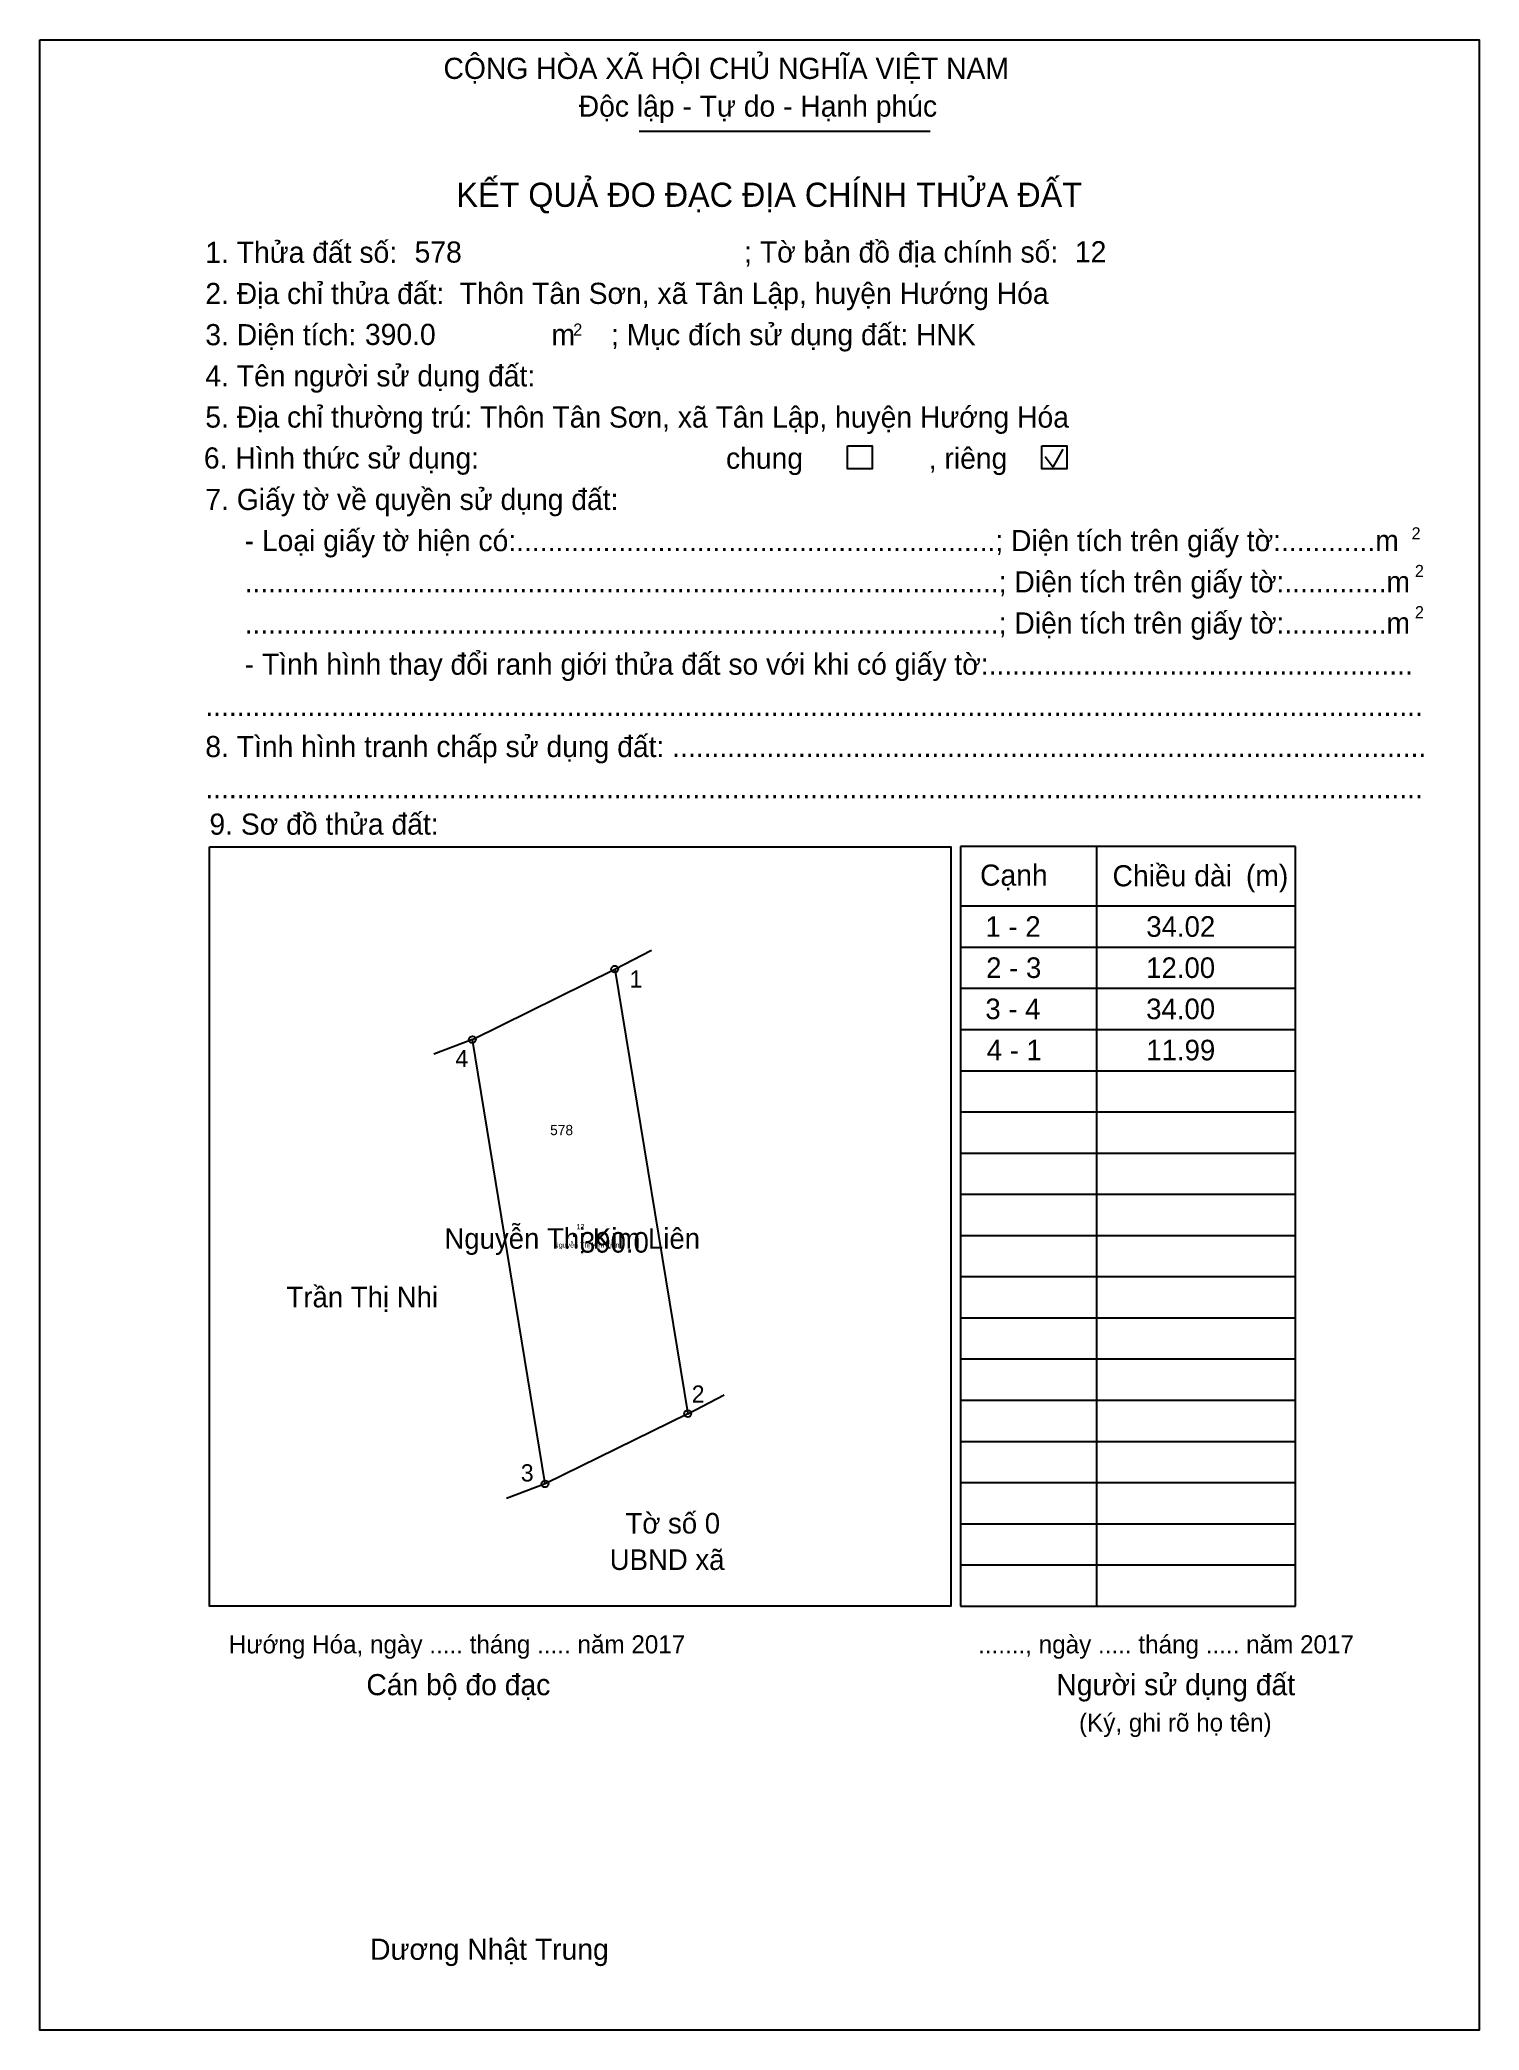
# Model space of a CAD drawing. Extents: x 548114 to 548223, y 1837681 to 1837831.
import ezdxf

# ---------------------------------------------------------------- set-up
doc = ezdxf.new("R2010")
doc.units = 0
for name, color, linetype in [('Level 1', 7, 'Continuous'), ('Level 10', 7, 'Continuous'), ('Level 11', 7, 'Continuous'), ('Level 13', 7, 'Continuous'), ('Level 15', 7, 'Continuous'), ('Level 18', 7, 'Continuous'), ('Level 2', 7, 'Continuous'), ('Level 21', 7, 'Continuous'), ('Level 27', 7, 'Continuous'), ('Level 36', 7, 'Continuous'), ('Level 48', 7, 'Continuous'), ('Level 50', 7, 'Continuous'), ('Level 52', 7, 'Continuous'), ('Level 6', 7, 'Continuous'), ('Level 9', 7, 'Continuous')]:
    doc.layers.add(name, color=color, linetype=linetype)

msp = doc.modelspace()

# ---------------------------------------------------------------- linework, layer by layer
at = {"layer": 'Level 1'}
for p, q in [((548114.24, 1837831.23), (548114.24, 1837831.23)), ((548159.49, 1837824.34), (548181.47, 1837824.34)), ((548190.14, 1837799.78), (548190.76, 1837798.97)), ((548190.76, 1837798.97), (548191.51, 1837800.32)), ((548127.05, 1837770.29), (548127.05, 1837770.29)), ((548209.05, 1837770.31), (548183.74, 1837770.31)), ((548183.74, 1837770.31), (548183.74, 1837712.96)), ((548194.03, 1837770.31), (548194.03, 1837712.96)), ((548209.05, 1837712.96), (548209.05, 1837770.31)), ((548183.74, 1837765.83), (548201.14, 1837765.83)), ((548201.14, 1837765.83), (548209.05, 1837765.83)), ((548183.74, 1837762.72), (548201.14, 1837762.72)), ((548201.14, 1837762.72), (548209.05, 1837762.72)), ((548183.74, 1837759.61), (548201.14, 1837759.61)), ((548201.14, 1837759.61), (548209.05, 1837759.61)), ((548183.74, 1837756.5), (548201.14, 1837756.5)), ((548201.14, 1837756.5), (548209.05, 1837756.5)), ((548183.74, 1837753.39), (548201.14, 1837753.39)), ((548201.14, 1837753.39), (548209.05, 1837753.39)), ((548183.74, 1837750.28), (548201.14, 1837750.28)), ((548201.14, 1837750.28), (548209.05, 1837750.28)), ((548183.74, 1837747.17), (548201.14, 1837747.17)), ((548201.14, 1837747.17), (548209.05, 1837747.17)), ((548183.74, 1837744.06), (548201.14, 1837744.06)), ((548201.14, 1837744.06), (548209.05, 1837744.06)), ((548183.74, 1837740.95), (548201.14, 1837740.95)), ((548201.14, 1837740.95), (548209.05, 1837740.95)), ((548183.74, 1837737.84), (548201.14, 1837737.84)), ((548201.14, 1837737.84), (548209.05, 1837737.84)), ((548183.74, 1837734.73), (548201.14, 1837734.73)), ((548201.14, 1837734.73), (548209.05, 1837734.73)), ((548183.74, 1837731.62), (548201.14, 1837731.62)), ((548201.14, 1837731.62), (548209.05, 1837731.62)), ((548183.74, 1837728.51), (548201.14, 1837728.51)), ((548201.14, 1837728.51), (548209.05, 1837728.51)), ((548183.74, 1837725.4), (548201.14, 1837725.4)), ((548201.14, 1837725.4), (548209.05, 1837725.4)), ((548183.74, 1837722.29), (548201.14, 1837722.29)), ((548201.14, 1837722.29), (548209.05, 1837722.29)), ((548183.74, 1837719.18), (548201.14, 1837719.18)), ((548201.14, 1837719.18), (548209.05, 1837719.18)), ((548183.74, 1837716.07), (548201.14, 1837716.07)), ((548201.14, 1837716.07), (548209.05, 1837716.07)), ((548183.01, 1837712.96), (548183.01, 1837712.96)), ((548183.74, 1837712.96), (548209.05, 1837712.96)), ((548209.05, 1837712.96), (548209.05, 1837713.52)), ((548222.91, 1837680.94), (548222.91, 1837680.94))]:
    msp.add_line(p, q, dxfattribs=at)
msp.add_lwpolyline([(548127.05, 1837770.29), (548183.01, 1837770.29), (548183.01, 1837712.96), (548127.05, 1837712.96)], close=True, dxfattribs=at)
at = {"layer": 'Level 10'}
msp.add_lwpolyline([(548152.39, 1837722.19), (548146.9, 1837755.74), (548157.65, 1837761.06), (548163.16, 1837727.49)], close=True, dxfattribs=at)
at = {"layer": 'Level 11'}
for centre in [(548157.65, 1837761.06), (548146.9, 1837755.74), (548163.16, 1837727.49), (548152.39, 1837722.19), (548152.39, 1837722.19)]:
    msp.add_circle(centre, 0.259, dxfattribs=at)
at = {"layer": 'Level 2'}
msp.add_lwpolyline([(548114.24, 1837831.23), (548222.91, 1837831.23), (548222.91, 1837680.94), (548114.24, 1837680.94)], close=True, dxfattribs=at)
at = {"layer": 'Level 27'}
for p, q in [((548157.65, 1837761.06), (548160.42, 1837762.48)), ((548146.9, 1837755.74), (548143.99, 1837754.64)), ((548163.16, 1837727.49), (548165.92, 1837728.92)), ((548152.39, 1837722.19), (548149.48, 1837721.09))]:
    msp.add_line(p, q, dxfattribs=at)
at = {"layer": 'Level 50'}
for points in [[(548175.22, 1837800.58), (548177.08, 1837800.58), (548177.08, 1837798.84), (548175.22, 1837798.84)], [(548189.9, 1837800.58), (548191.77, 1837800.58), (548191.77, 1837798.84), (548189.9, 1837798.84)]]:
    msp.add_lwpolyline(points, close=True, dxfattribs=at)

# ---------------------------------------------------------------- texts
at = {"layer": 'Level 1'}
for s, height, p in [('CỘNG HÒA XÃ HỘI CHỦ NGHĨA VIỆT NAM', 1.5962, (548144.72, 1837828.28)), ('Độc lập - Tự do - Hạnh phúc', 1.5962, (548154.93, 1837825.43)), ('KẾT QUẢ ĐO ĐẠC ĐỊA CHÍNH THỬA ĐẤT', 1.8244, (548145.7, 1837818.62)), ('1. Thửa đất số:', 1.5962, (548126.74, 1837814.39)), ('; Tờ bản đồ địa chính số:', 1.5962, (548167.42, 1837814.41)), ('2. Địa chỉ thửa đất:', 1.5962, (548126.74, 1837811.28)), ('3. Diện tích:', 1.5962, (548126.74, 1837808.17)), ('m', 1.6, (548152.87, 1837808.17)), ('2', 0.912, (548154.52, 1837808.9)), ('; Mục đích sử dụng đất: HNK', 1.5963, (548157.37, 1837808.17)), ('4. Tên người sử dụng đất:', 1.5962, (548126.74, 1837805.06)), ('5. Địa chỉ thường trú: Thôn Tân Sơn, xã Tân Lập, huyện Hướng Hóa', 1.5963, (548126.74, 1837801.95)), ('chung                , riêng', 1.5962, (548166.05, 1837798.84)), ('7. Giấy tờ về quyền sử dụng đất:', 1.5962, (548126.74, 1837795.73)), ('     - Loại giấy tờ hiện có:.............................................................; Diện tích trên giấy tờ:............m', 1.59617, (548126.74, 1837792.62)), ('2', 0.912, (548217.81, 1837793.51)), ('     ................................................................................................; Diện tích trên giấy tờ:.............m', 1.59617, (548126.74, 1837789.51)), ('2', 0.912, (548218.06, 1837790.67)), ('     ................................................................................................; Diện tích trên giấy tờ:.............m', 1.59617, (548126.74, 1837786.4)), ('2', 0.912, (548218.06, 1837787.56)), ('     - Tình hình thay đổi ranh giới thửa đất so với khi có giấy tờ:......................................................', 1.59617, (548126.74, 1837783.29)), ('...........................................................................................................................................................', 1.59617, (548126.74, 1837780.18)), ('8. Tình hình tranh chấp sử dụng đất: ................................................................................................', 1.59617, (548126.74, 1837777.07)), ('...........................................................................................................................................................', 1.59617, (548126.74, 1837773.96)), ('9. Sơ đồ thửa đất:', 1.5962, (548127.05, 1837771.21)), ('Cạnh', 1.596, (548185.23, 1837767.36)), ('Chiều dài', 1.596, (548195.23, 1837767.31)), ('(m)', 1.596, (548205.3, 1837767.33)), ('Hướng Hóa, ngày ..... tháng ..... năm 2017', 1.3682, (548128.51, 1837709.39)), ('......., ngày ..... tháng ..... năm 2017', 1.3682, (548185.08, 1837709.39)), ('Cán bộ đo đạc', 1.5963, (548138.9, 1837706.23)), ('Người sử dụng đất', 1.5962, (548190.99, 1837706.23)), ('(Ký, ghi rõ họ tên)', 1.3682, (548192.7, 1837703.48)), ('Dương Nhật Trung', 1.5963, (548139.18, 1837686.25))]:
    msp.add_text(s, height=height, dxfattribs=at).set_placement(p)
at = {"layer": 'Level 13'}
for s, height, p in [('Nguyễn Thị Kim Liên', 1.5548, (548144.79, 1837739.94)), ('390.0', 1.555, (548155.02, 1837739.65)), ('.', 1.55, (548154.3, 1837740.84))]:
    msp.add_text(s, height=height, dxfattribs=at).set_placement(p)
at = {"layer": 'Level 15'}
msp.add_text('Nguyễn Thị Kim Liên', height=0.3887, dxfattribs=at).set_placement((548153.03, 1837740.03))
at = {"layer": 'Level 18'}
msp.add_text('12', height=0.389, dxfattribs=at).set_placement((548154.76, 1837741.42))
at = {"layer": 'Level 21'}
msp.add_text('578', height=0.777, dxfattribs=at).set_placement((548152.77, 1837748.52))
at = {"layer": 'Level 36'}
for s, height, p in [('Trần Thị Nhi', 1.5548, (548132.87, 1837735.52)), ('Tờ số 0', 1.555, (548158.46, 1837718.44)), ('UBND xã', 1.555, (548157.27, 1837715.69))]:
    msp.add_text(s, height=height, dxfattribs=at).set_placement(p)
at = {"layer": 'Level 48'}
msp.add_text('6. Hình thức sử dụng:', height=1.5963, dxfattribs=at).set_placement((548126.63, 1837798.86))
at = {"layer": 'Level 52'}
for s, p in [('1 - 2', (548185.64, 1837763.5)), ('34.02', (548197.78, 1837763.5)), ('2 - 3', (548185.69, 1837760.39)), ('12.00', (548197.77, 1837760.39)), ('3 - 4', (548185.63, 1837757.28)), ('34.00', (548197.77, 1837757.28)), ('4 - 1', (548185.73, 1837754.17)), ('11.99', (548197.78, 1837754.17))]:
    msp.add_text(s, height=1.555, dxfattribs=at).set_placement(p)
at = {"layer": 'Level 6'}
for s, height, p in [('578', 1.596, (548142.54, 1837814.41)), ('12', 1.596, (548192.39, 1837814.43)), ('Thôn Tân Sơn, xã Tân Lập, huyện Hướng Hóa', 1.5963, (548145.95, 1837811.29)), ('390.0', 1.596, (548138.79, 1837808.19))]:
    msp.add_text(s, height=height, dxfattribs=at).set_placement(p)
at = {"layer": 'Level 9'}
for s, p in [('1', (548158.77, 1837759.66)), ('4', (548145.62, 1837753.66)), ('2', (548163.46, 1837728.32)), ('3', (548150.56, 1837722.37))]:
    msp.add_text(s, height=1.3, dxfattribs=at).set_placement(p)

doc.saveas('drawing.dxf')
